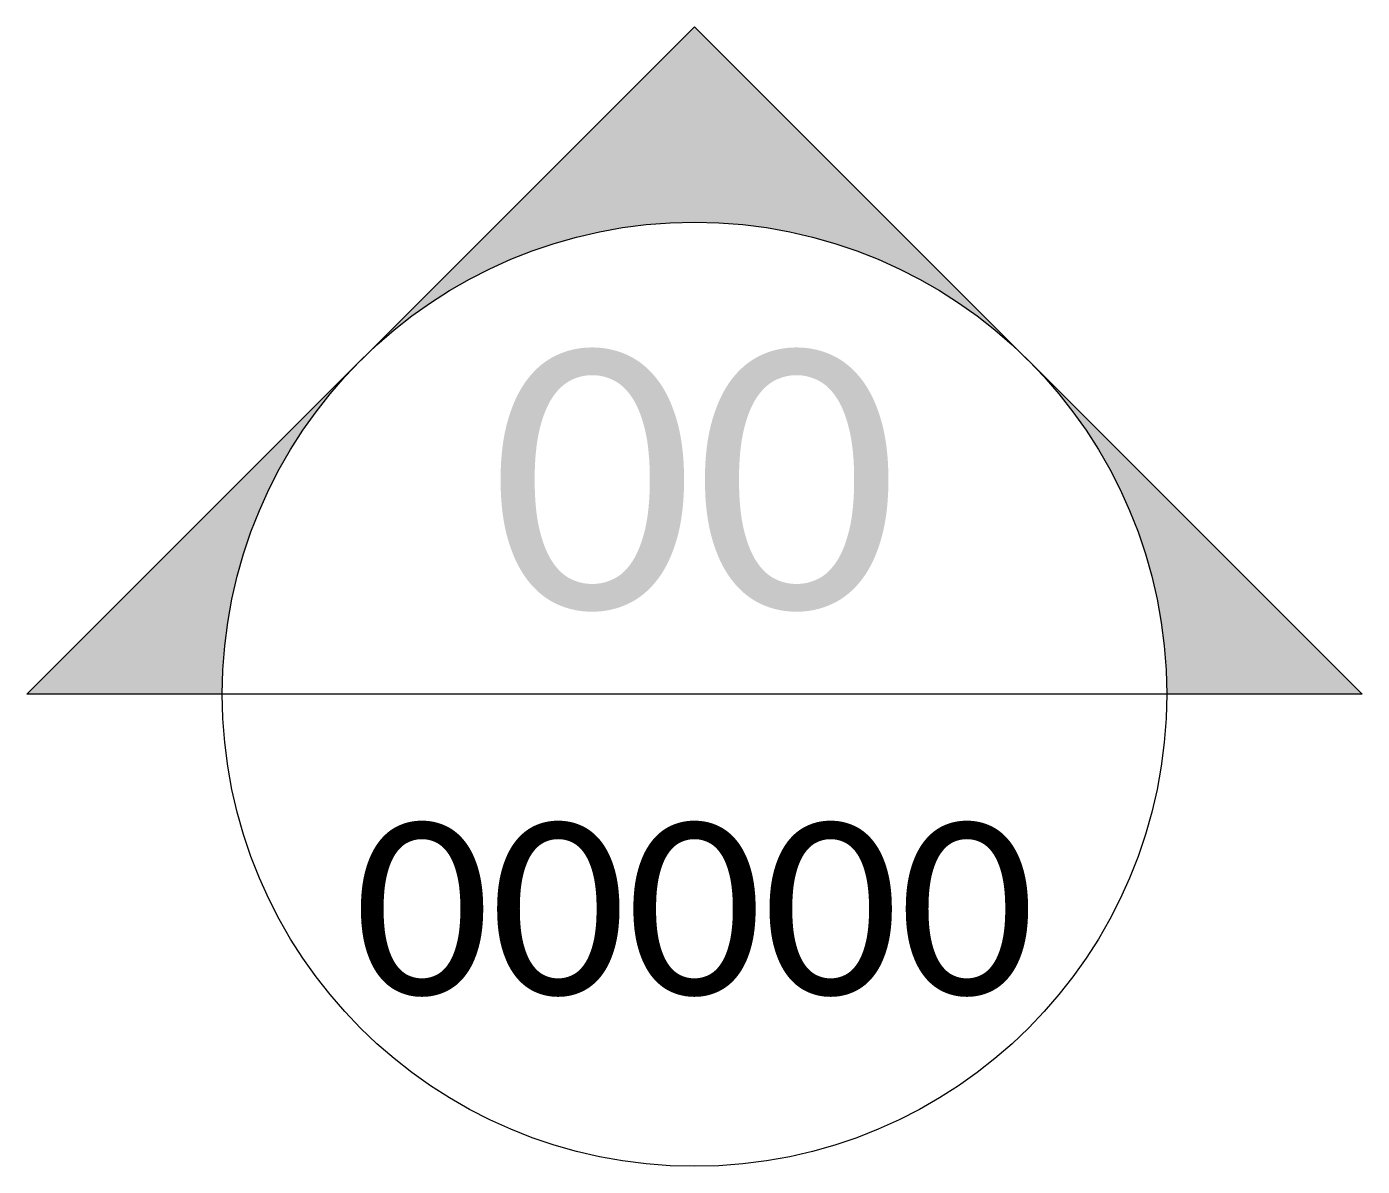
# Model space of a CAD drawing. Header units: millimetres. Extents: x -18512 to 101824, y -95768 to 52898.
# Drawn here: x -17567.1 to -17257.3, y -2124.2 to -1859.7 of the extents above; entities that cross this region are included whole.
import ezdxf
from ezdxf.enums import TextEntityAlignment as Align

# ---------------------------------------------------------------- set-up
doc = ezdxf.new("R2010")
doc.units = ezdxf.units.MM
doc.header["$LTSCALE"] = 25
doc.layers.get('0').update_dxf_attribs({"color": 254, "lineweight": 0})
doc.styles.add('FW_Calibri', font='calibri.ttf')
doc.styles.get("Standard").update_dxf_attribs({"font": 'arial.ttf'})

# ---------------------------------------------------------------- blocks, each defined once
blk = doc.blocks.new('arrow_01')
h = blk.add_hatch(color=256)
h.paths.add_polyline_path([(-3.873, 3.873), (-7.745, 0), (-5.477, 0, -0.198912)])
h.paths.add_polyline_path([(0, 7.745), (-3.873, 3.873, -0.414214), (3.873, 3.873)])
h.paths.add_polyline_path([(3.873, 3.873, -0.198912), (5.477, 0), (7.745, 0)])
blk.add_line((5.477, 0), (-5.477, 0))
blk.add_lwpolyline([(-5.477, 0), (-7.745, 0), (0, 7.745), (7.745, 0), (5.477, 0)])
blk.add_circle((0, 0), 5.477)
for tag, height, p in [('REF1', 3, (0, 2.489)), ('REF2', 2, (0, -2.489))]:
    blk.add_attdef(tag, text='', height=height).set_placement(p, align=Align.MIDDLE_CENTER)

msp = doc.modelspace()

# ---------------------------------------------------------------- block references
at = {"lineweight": 0}
ref = msp.add_blockref('arrow_01', (-17412.16, -2014.65), dxfattribs=dict(at, xscale=20, yscale=20, zscale=20))
ref.add_attrib('REF1', '00', dxfattribs={"height": 60, "style": 'FW_Calibri'}).set_placement((-17412.16, -1964.86), align=Align.MIDDLE_CENTER)
ref.add_attrib('REF2', '00000', dxfattribs={"height": 40, "style": 'FW_Calibri'}).set_placement((-17412.16, -2064.44), align=Align.MIDDLE_CENTER)
ref.add_attrib('REF1', '00', dxfattribs={"height": 60, "style": 'FW_Calibri'}).set_placement((-17412.16, -1964.86), align=Align.MIDDLE_CENTER)
ref.add_attrib('REF2', '00000', dxfattribs={"height": 40, "style": 'FW_Calibri'}).set_placement((-17412.16, -2064.44), align=Align.MIDDLE_CENTER)
ref.add_attrib('REF1', '00', dxfattribs={"height": 60, "style": 'FW_Calibri'}).set_placement((-17412.16, -1964.86), align=Align.MIDDLE_CENTER)
ref.add_attrib('REF2', '00000', dxfattribs={"height": 40, "style": 'FW_Calibri'}).set_placement((-17412.16, -2064.44), align=Align.MIDDLE_CENTER)
ref.add_attrib('REF1', '00', dxfattribs={"height": 60, "style": 'FW_Calibri'}).set_placement((-17412.16, -1964.86), align=Align.MIDDLE_CENTER)
ref.add_attrib('REF2', '00000', dxfattribs={"height": 40, "style": 'FW_Calibri'}).set_placement((-17412.16, -2064.44), align=Align.MIDDLE_CENTER)
ref.add_attrib('REF1', '00', dxfattribs={"height": 60, "style": 'FW_Calibri'}).set_placement((-17412.16, -1964.86), align=Align.MIDDLE_CENTER)
ref.add_attrib('REF2', '00000', dxfattribs={"height": 40, "style": 'FW_Calibri'}).set_placement((-17412.16, -2064.44), align=Align.MIDDLE_CENTER)
ref.add_attrib('REF1', '00', dxfattribs={"height": 60, "style": 'FW_Calibri'}).set_placement((-17412.16, -1964.86), align=Align.MIDDLE_CENTER)
ref.add_attrib('REF2', '00000', dxfattribs={"height": 40, "style": 'FW_Calibri'}).set_placement((-17412.16, -2064.44), align=Align.MIDDLE_CENTER)
ref.add_attrib('REF1', '00', dxfattribs={"height": 60, "style": 'FW_Calibri'}).set_placement((-17412.16, -1964.86), align=Align.MIDDLE_CENTER)
ref.add_attrib('REF2', '00000', dxfattribs={"height": 40, "style": 'FW_Calibri'}).set_placement((-17412.16, -2064.44), align=Align.MIDDLE_CENTER)
ref.add_attrib('REF1', '00', dxfattribs={"height": 60, "style": 'FW_Calibri'}).set_placement((-17412.16, -1964.86), align=Align.MIDDLE_CENTER)
ref.add_attrib('REF2', '00000', dxfattribs={"height": 40, "style": 'FW_Calibri'}).set_placement((-17412.16, -2064.44), align=Align.MIDDLE_CENTER)
ref.add_attrib('REF1', '00', dxfattribs={"height": 60, "style": 'FW_Calibri'}).set_placement((-17412.16, -1964.86), align=Align.MIDDLE_CENTER)
ref.add_attrib('REF2', '00000', dxfattribs={"height": 40, "style": 'FW_Calibri'}).set_placement((-17412.16, -2064.44), align=Align.MIDDLE_CENTER)
ref.add_attrib('REF1', '00', dxfattribs={"height": 60, "style": 'FW_Calibri'}).set_placement((-17412.16, -1964.86), align=Align.MIDDLE_CENTER)
ref.add_attrib('REF2', '00000', dxfattribs={"height": 40, "style": 'FW_Calibri'}).set_placement((-17412.16, -2064.44), align=Align.MIDDLE_CENTER)
ref.add_attrib('REF1', '00', dxfattribs={"height": 60, "style": 'FW_Calibri'}).set_placement((-17412.16, -1964.86), align=Align.MIDDLE_CENTER)
ref.add_attrib('REF2', '00000', dxfattribs={"height": 40, "style": 'FW_Calibri'}).set_placement((-17412.16, -2064.44), align=Align.MIDDLE_CENTER)
ref.add_attrib('REF1', '00', dxfattribs={"height": 60, "style": 'FW_Calibri'}).set_placement((-17412.16, -1964.86), align=Align.MIDDLE_CENTER)
ref.add_attrib('REF2', '00000', dxfattribs={"height": 40, "style": 'FW_Calibri'}).set_placement((-17412.16, -2064.44), align=Align.MIDDLE_CENTER)
ref.add_attrib('REF1', '00', dxfattribs={"height": 60, "style": 'FW_Calibri'}).set_placement((-17412.16, -1964.86), align=Align.MIDDLE_CENTER)
ref.add_attrib('REF2', '00000', dxfattribs={"height": 40, "style": 'FW_Calibri'}).set_placement((-17412.16, -2064.44), align=Align.MIDDLE_CENTER)
ref.add_attrib('REF1', '00', dxfattribs={"height": 60, "style": 'FW_Calibri'}).set_placement((-17412.16, -1964.86), align=Align.MIDDLE_CENTER)
ref.add_attrib('REF2', '00000', dxfattribs={"height": 40, "style": 'FW_Calibri'}).set_placement((-17412.16, -2064.44), align=Align.MIDDLE_CENTER)
ref.add_attrib('REF1', '00', dxfattribs={"height": 60, "style": 'FW_Calibri'}).set_placement((-17412.16, -1964.86), align=Align.MIDDLE_CENTER)
ref.add_attrib('REF2', '00000', dxfattribs={"height": 40, "style": 'FW_Calibri'}).set_placement((-17412.16, -2064.44), align=Align.MIDDLE_CENTER)
ref.add_attrib('REF1', '00', dxfattribs={"height": 60, "style": 'FW_Calibri'}).set_placement((-17412.16, -1964.86), align=Align.MIDDLE_CENTER)
ref.add_attrib('REF2', '00000', dxfattribs={"height": 40, "style": 'FW_Calibri'}).set_placement((-17412.16, -2064.44), align=Align.MIDDLE_CENTER)
ref.add_attrib('REF1', '00', dxfattribs={"height": 60, "style": 'FW_Calibri'}).set_placement((-17412.16, -1964.86), align=Align.MIDDLE_CENTER)
ref.add_attrib('REF2', '00000', dxfattribs={"height": 40, "style": 'FW_Calibri'}).set_placement((-17412.16, -2064.44), align=Align.MIDDLE_CENTER)
ref.add_attrib('REF1', '00', dxfattribs={"height": 60, "style": 'FW_Calibri'}).set_placement((-17412.16, -1964.86), align=Align.MIDDLE_CENTER)
ref.add_attrib('REF2', '00000', dxfattribs={"height": 40, "style": 'FW_Calibri'}).set_placement((-17412.16, -2064.44), align=Align.MIDDLE_CENTER)
ref.add_attrib('REF1', '00', dxfattribs={"height": 60, "style": 'FW_Calibri'}).set_placement((-17412.16, -1964.86), align=Align.MIDDLE_CENTER)
ref.add_attrib('REF2', '00000', dxfattribs={"height": 40, "style": 'FW_Calibri'}).set_placement((-17412.16, -2064.44), align=Align.MIDDLE_CENTER)
ref.add_attrib('REF1', '00', dxfattribs={"height": 60, "style": 'FW_Calibri'}).set_placement((-17412.16, -1964.86), align=Align.MIDDLE_CENTER)
ref.add_attrib('REF2', '00000', dxfattribs={"height": 40, "style": 'FW_Calibri'}).set_placement((-17412.16, -2064.44), align=Align.MIDDLE_CENTER)
ref.add_attrib('REF1', '00', dxfattribs={"height": 60, "style": 'FW_Calibri'}).set_placement((-17412.16, -1964.86), align=Align.MIDDLE_CENTER)
ref.add_attrib('REF2', '00000', dxfattribs={"height": 40, "style": 'FW_Calibri'}).set_placement((-17412.16, -2064.44), align=Align.MIDDLE_CENTER)
ref.add_attrib('REF1', '00', dxfattribs={"height": 60, "style": 'FW_Calibri'}).set_placement((-17412.16, -1964.86), align=Align.MIDDLE_CENTER)
ref.add_attrib('REF2', '00000', dxfattribs={"height": 40, "style": 'FW_Calibri'}).set_placement((-17412.16, -2064.44), align=Align.MIDDLE_CENTER)
ref.add_attrib('REF1', '00', dxfattribs={"height": 60, "style": 'FW_Calibri'}).set_placement((-17412.16, -1964.86), align=Align.MIDDLE_CENTER)
ref.add_attrib('REF2', '00000', dxfattribs={"height": 40, "style": 'FW_Calibri'}).set_placement((-17412.16, -2064.44), align=Align.MIDDLE_CENTER)
ref.add_attrib('REF1', '00', dxfattribs={"height": 60, "style": 'FW_Calibri'}).set_placement((-17412.16, -1964.86), align=Align.MIDDLE_CENTER)
ref.add_attrib('REF2', '00000', dxfattribs={"height": 40, "style": 'FW_Calibri'}).set_placement((-17412.16, -2064.44), align=Align.MIDDLE_CENTER)
ref.add_attrib('REF1', '00', dxfattribs={"height": 60, "style": 'FW_Calibri'}).set_placement((-17412.16, -1964.86), align=Align.MIDDLE_CENTER)
ref.add_attrib('REF2', '00000', dxfattribs={"height": 40, "style": 'FW_Calibri'}).set_placement((-17412.16, -2064.44), align=Align.MIDDLE_CENTER)
ref.add_attrib('REF1', '00', dxfattribs={"height": 60, "style": 'FW_Calibri'}).set_placement((-17412.16, -1964.86), align=Align.MIDDLE_CENTER)
ref.add_attrib('REF2', '00000', dxfattribs={"height": 40, "style": 'FW_Calibri'}).set_placement((-17412.16, -2064.44), align=Align.MIDDLE_CENTER)
ref.add_attrib('REF1', '00', dxfattribs={"height": 60, "style": 'FW_Calibri'}).set_placement((-17412.16, -1964.86), align=Align.MIDDLE_CENTER)
ref.add_attrib('REF2', '00000', dxfattribs={"height": 40, "style": 'FW_Calibri'}).set_placement((-17412.16, -2064.44), align=Align.MIDDLE_CENTER)
ref.add_attrib('REF1', '00', dxfattribs={"height": 60, "style": 'FW_Calibri'}).set_placement((-17412.16, -1964.86), align=Align.MIDDLE_CENTER)
ref.add_attrib('REF2', '00000', dxfattribs={"height": 40, "style": 'FW_Calibri'}).set_placement((-17412.16, -2064.44), align=Align.MIDDLE_CENTER)
ref.add_attrib('REF1', '00', dxfattribs={"height": 60, "style": 'FW_Calibri'}).set_placement((-17412.16, -1964.86), align=Align.MIDDLE_CENTER)
ref.add_attrib('REF2', '00000', dxfattribs={"height": 40, "style": 'FW_Calibri'}).set_placement((-17412.16, -2064.44), align=Align.MIDDLE_CENTER)
ref.add_attrib('REF1', '00', dxfattribs={"height": 60, "style": 'FW_Calibri'}).set_placement((-17412.16, -1964.86), align=Align.MIDDLE_CENTER)
ref.add_attrib('REF2', '00000', dxfattribs={"height": 40, "style": 'FW_Calibri'}).set_placement((-17412.16, -2064.44), align=Align.MIDDLE_CENTER)
ref.add_attrib('REF1', '00', dxfattribs={"height": 60, "style": 'FW_Calibri'}).set_placement((-17412.16, -1964.86), align=Align.MIDDLE_CENTER)
ref.add_attrib('REF2', '00000', dxfattribs={"height": 40, "style": 'FW_Calibri'}).set_placement((-17412.16, -2064.44), align=Align.MIDDLE_CENTER)
ref.add_attrib('REF1', '00', dxfattribs={"height": 60, "style": 'FW_Calibri'}).set_placement((-17412.16, -1964.86), align=Align.MIDDLE_CENTER)
ref.add_attrib('REF2', '00000', dxfattribs={"height": 40, "style": 'FW_Calibri'}).set_placement((-17412.16, -2064.44), align=Align.MIDDLE_CENTER)
ref.add_attrib('REF1', '00', dxfattribs={"height": 60, "style": 'FW_Calibri'}).set_placement((-17412.16, -1964.86), align=Align.MIDDLE_CENTER)
ref.add_attrib('REF2', '00000', dxfattribs={"height": 40, "style": 'FW_Calibri'}).set_placement((-17412.16, -2064.44), align=Align.MIDDLE_CENTER)
ref.add_attrib('REF1', '00', dxfattribs={"height": 60, "style": 'FW_Calibri'}).set_placement((-17412.16, -1964.86), align=Align.MIDDLE_CENTER)
ref.add_attrib('REF2', '00000', dxfattribs={"height": 40, "style": 'FW_Calibri'}).set_placement((-17412.16, -2064.44), align=Align.MIDDLE_CENTER)
ref.add_attrib('REF1', '00', dxfattribs={"height": 60, "style": 'FW_Calibri'}).set_placement((-17412.16, -1964.86), align=Align.MIDDLE_CENTER)
ref.add_attrib('REF2', '00000', dxfattribs={"height": 40, "style": 'FW_Calibri'}).set_placement((-17412.16, -2064.44), align=Align.MIDDLE_CENTER)
ref.add_attrib('REF1', '00', dxfattribs={"height": 60, "style": 'FW_Calibri'}).set_placement((-17412.16, -1964.86), align=Align.MIDDLE_CENTER)
ref.add_attrib('REF2', '00000', dxfattribs={"height": 40, "style": 'FW_Calibri'}).set_placement((-17412.16, -2064.44), align=Align.MIDDLE_CENTER)
ref.add_attrib('REF1', '00', dxfattribs={"height": 60, "style": 'FW_Calibri'}).set_placement((-17412.16, -1964.86), align=Align.MIDDLE_CENTER)
ref.add_attrib('REF2', '00000', dxfattribs={"height": 40, "style": 'FW_Calibri'}).set_placement((-17412.16, -2064.44), align=Align.MIDDLE_CENTER)
ref.add_attrib('REF1', '00', dxfattribs={"height": 60, "style": 'FW_Calibri'}).set_placement((-17412.16, -1964.86), align=Align.MIDDLE_CENTER)
ref.add_attrib('REF2', '00000', dxfattribs={"height": 40, "style": 'FW_Calibri'}).set_placement((-17412.16, -2064.44), align=Align.MIDDLE_CENTER)
ref.add_attrib('REF1', '00', dxfattribs={"height": 60, "style": 'FW_Calibri'}).set_placement((-17412.16, -1964.86), align=Align.MIDDLE_CENTER)
ref.add_attrib('REF2', '00000', dxfattribs={"height": 40, "style": 'FW_Calibri'}).set_placement((-17412.16, -2064.44), align=Align.MIDDLE_CENTER)
ref.add_attrib('REF1', '00', dxfattribs={"height": 60, "style": 'FW_Calibri'}).set_placement((-17412.16, -1964.86), align=Align.MIDDLE_CENTER)
ref.add_attrib('REF2', '00000', dxfattribs={"height": 40, "style": 'FW_Calibri'}).set_placement((-17412.16, -2064.44), align=Align.MIDDLE_CENTER)
ref.add_attrib('REF1', '00', dxfattribs={"height": 60, "style": 'FW_Calibri'}).set_placement((-17412.16, -1964.86), align=Align.MIDDLE_CENTER)
ref.add_attrib('REF2', '00000', dxfattribs={"height": 40, "style": 'FW_Calibri'}).set_placement((-17412.16, -2064.44), align=Align.MIDDLE_CENTER)
ref.add_attrib('REF1', '00', dxfattribs={"height": 60, "style": 'FW_Calibri'}).set_placement((-17412.16, -1964.86), align=Align.MIDDLE_CENTER)
ref.add_attrib('REF2', '00000', dxfattribs={"height": 40, "style": 'FW_Calibri'}).set_placement((-17412.16, -2064.44), align=Align.MIDDLE_CENTER)
ref.add_attrib('REF1', '00', dxfattribs={"height": 60, "style": 'FW_Calibri'}).set_placement((-17412.16, -1964.86), align=Align.MIDDLE_CENTER)
ref.add_attrib('REF2', '00000', dxfattribs={"height": 40, "style": 'FW_Calibri'}).set_placement((-17412.16, -2064.44), align=Align.MIDDLE_CENTER)
ref.add_attrib('REF1', '00', dxfattribs={"height": 60, "style": 'FW_Calibri'}).set_placement((-17412.16, -1964.86), align=Align.MIDDLE_CENTER)
ref.add_attrib('REF2', '00000', dxfattribs={"height": 40, "style": 'FW_Calibri'}).set_placement((-17412.16, -2064.44), align=Align.MIDDLE_CENTER)
ref.add_attrib('REF1', '00', dxfattribs={"height": 60, "style": 'FW_Calibri'}).set_placement((-17412.16, -1964.86), align=Align.MIDDLE_CENTER)
ref.add_attrib('REF2', '00000', dxfattribs={"height": 40, "style": 'FW_Calibri'}).set_placement((-17412.16, -2064.44), align=Align.MIDDLE_CENTER)
ref.add_attrib('REF1', '00', dxfattribs={"height": 60, "style": 'FW_Calibri'}).set_placement((-17412.16, -1964.86), align=Align.MIDDLE_CENTER)
ref.add_attrib('REF2', '00000', dxfattribs={"height": 40, "style": 'FW_Calibri'}).set_placement((-17412.16, -2064.44), align=Align.MIDDLE_CENTER)
ref.add_attrib('REF1', '00', dxfattribs={"height": 60, "style": 'FW_Calibri'}).set_placement((-17412.16, -1964.86), align=Align.MIDDLE_CENTER)
ref.add_attrib('REF2', '00000', dxfattribs={"height": 40, "style": 'FW_Calibri'}).set_placement((-17412.16, -2064.44), align=Align.MIDDLE_CENTER)
ref.add_attrib('REF1', '00', dxfattribs={"height": 60, "style": 'FW_Calibri'}).set_placement((-17412.16, -1964.86), align=Align.MIDDLE_CENTER)
ref.add_attrib('REF2', '00000', dxfattribs={"height": 40, "style": 'FW_Calibri'}).set_placement((-17412.16, -2064.44), align=Align.MIDDLE_CENTER)
ref.add_attrib('REF1', '00', dxfattribs={"height": 60, "style": 'FW_Calibri'}).set_placement((-17412.16, -1964.86), align=Align.MIDDLE_CENTER)
ref.add_attrib('REF2', '00000', dxfattribs={"height": 40, "style": 'FW_Calibri'}).set_placement((-17412.16, -2064.44), align=Align.MIDDLE_CENTER)
ref.add_attrib('REF1', '00', dxfattribs={"height": 60, "style": 'FW_Calibri'}).set_placement((-17412.16, -1964.86), align=Align.MIDDLE_CENTER)
ref.add_attrib('REF2', '00000', dxfattribs={"height": 40, "style": 'FW_Calibri'}).set_placement((-17412.16, -2064.44), align=Align.MIDDLE_CENTER)
ref.add_attrib('REF1', '00', dxfattribs={"height": 60, "style": 'FW_Calibri'}).set_placement((-17412.16, -1964.86), align=Align.MIDDLE_CENTER)
ref.add_attrib('REF2', '00000', dxfattribs={"height": 40, "style": 'FW_Calibri'}).set_placement((-17412.16, -2064.44), align=Align.MIDDLE_CENTER)
ref.add_attrib('REF1', '00', dxfattribs={"height": 60, "style": 'FW_Calibri'}).set_placement((-17412.16, -1964.86), align=Align.MIDDLE_CENTER)
ref.add_attrib('REF2', '00000', dxfattribs={"height": 40, "style": 'FW_Calibri'}).set_placement((-17412.16, -2064.44), align=Align.MIDDLE_CENTER)
ref.add_attrib('REF1', '00', dxfattribs={"height": 60, "style": 'FW_Calibri'}).set_placement((-17412.16, -1964.86), align=Align.MIDDLE_CENTER)
ref.add_attrib('REF2', '00000', dxfattribs={"height": 40, "style": 'FW_Calibri'}).set_placement((-17412.16, -2064.44), align=Align.MIDDLE_CENTER)
ref.add_attrib('REF1', '00', dxfattribs={"height": 60, "style": 'FW_Calibri'}).set_placement((-17412.16, -1964.86), align=Align.MIDDLE_CENTER)
ref.add_attrib('REF2', '00000', dxfattribs={"height": 40, "style": 'FW_Calibri'}).set_placement((-17412.16, -2064.44), align=Align.MIDDLE_CENTER)
ref.add_attrib('REF1', '00', dxfattribs={"height": 60, "style": 'FW_Calibri'}).set_placement((-17412.16, -1964.86), align=Align.MIDDLE_CENTER)
ref.add_attrib('REF2', '00000', dxfattribs={"height": 40, "style": 'FW_Calibri'}).set_placement((-17412.16, -2064.44), align=Align.MIDDLE_CENTER)
ref.add_attrib('REF1', '00', dxfattribs={"height": 60, "style": 'FW_Calibri'}).set_placement((-17412.16, -1964.86), align=Align.MIDDLE_CENTER)
ref.add_attrib('REF2', '00000', dxfattribs={"height": 40, "style": 'FW_Calibri'}).set_placement((-17412.16, -2064.44), align=Align.MIDDLE_CENTER)
ref.add_attrib('REF1', '00', dxfattribs={"height": 60, "style": 'FW_Calibri'}).set_placement((-17412.16, -1964.86), align=Align.MIDDLE_CENTER)
ref.add_attrib('REF2', '00000', dxfattribs={"height": 40, "style": 'FW_Calibri'}).set_placement((-17412.16, -2064.44), align=Align.MIDDLE_CENTER)
ref.add_attrib('REF1', '00', dxfattribs={"height": 60, "style": 'FW_Calibri'}).set_placement((-17412.16, -1964.86), align=Align.MIDDLE_CENTER)
ref.add_attrib('REF2', '00000', dxfattribs={"height": 40, "style": 'FW_Calibri'}).set_placement((-17412.16, -2064.44), align=Align.MIDDLE_CENTER)
ref.add_attrib('REF1', '00', dxfattribs={"height": 60, "style": 'FW_Calibri'}).set_placement((-17412.16, -1964.86), align=Align.MIDDLE_CENTER)
ref.add_attrib('REF2', '00000', dxfattribs={"height": 40, "style": 'FW_Calibri'}).set_placement((-17412.16, -2064.44), align=Align.MIDDLE_CENTER)
ref.add_attrib('REF1', '00', dxfattribs={"height": 60, "style": 'FW_Calibri'}).set_placement((-17412.16, -1964.86), align=Align.MIDDLE_CENTER)
ref.add_attrib('REF2', '00000', dxfattribs={"height": 40, "style": 'FW_Calibri'}).set_placement((-17412.16, -2064.44), align=Align.MIDDLE_CENTER)
ref.add_attrib('REF1', '00', dxfattribs={"height": 60, "style": 'FW_Calibri'}).set_placement((-17412.16, -1964.86), align=Align.MIDDLE_CENTER)
ref.add_attrib('REF2', '00000', dxfattribs={"height": 40, "style": 'FW_Calibri'}).set_placement((-17412.16, -2064.44), align=Align.MIDDLE_CENTER)
ref.add_attrib('REF1', '00', dxfattribs={"height": 60, "style": 'FW_Calibri'}).set_placement((-17412.16, -1964.86), align=Align.MIDDLE_CENTER)
ref.add_attrib('REF2', '00000', dxfattribs={"height": 40, "style": 'FW_Calibri'}).set_placement((-17412.16, -2064.44), align=Align.MIDDLE_CENTER)
ref.add_attrib('REF1', '00', dxfattribs={"height": 60, "style": 'FW_Calibri'}).set_placement((-17412.16, -1964.86), align=Align.MIDDLE_CENTER)
ref.add_attrib('REF2', '00000', dxfattribs={"height": 40, "style": 'FW_Calibri'}).set_placement((-17412.16, -2064.44), align=Align.MIDDLE_CENTER)
ref.add_attrib('REF1', '00', dxfattribs={"height": 60, "style": 'FW_Calibri'}).set_placement((-17412.16, -1964.86), align=Align.MIDDLE_CENTER)
ref.add_attrib('REF2', '00000', dxfattribs={"height": 40, "style": 'FW_Calibri'}).set_placement((-17412.16, -2064.44), align=Align.MIDDLE_CENTER)
ref.add_attrib('REF1', '00', dxfattribs={"height": 60, "style": 'FW_Calibri'}).set_placement((-17412.16, -1964.86), align=Align.MIDDLE_CENTER)
ref.add_attrib('REF2', '00000', dxfattribs={"height": 40, "style": 'FW_Calibri'}).set_placement((-17412.16, -2064.44), align=Align.MIDDLE_CENTER)
ref.add_attrib('REF1', '00', dxfattribs={"height": 60, "style": 'FW_Calibri'}).set_placement((-17412.16, -1964.86), align=Align.MIDDLE_CENTER)
ref.add_attrib('REF2', '00000', dxfattribs={"height": 40, "style": 'FW_Calibri'}).set_placement((-17412.16, -2064.44), align=Align.MIDDLE_CENTER)
ref.add_attrib('REF1', '00', dxfattribs={"height": 60, "style": 'FW_Calibri'}).set_placement((-17412.16, -1964.86), align=Align.MIDDLE_CENTER)
ref.add_attrib('REF2', '00000', dxfattribs={"height": 40, "style": 'FW_Calibri'}).set_placement((-17412.16, -2064.44), align=Align.MIDDLE_CENTER)
ref.add_attrib('REF1', '00', dxfattribs={"height": 60, "style": 'FW_Calibri'}).set_placement((-17412.16, -1964.86), align=Align.MIDDLE_CENTER)
ref.add_attrib('REF2', '00000', dxfattribs={"height": 40, "style": 'FW_Calibri'}).set_placement((-17412.16, -2064.44), align=Align.MIDDLE_CENTER)
ref.add_attrib('REF1', '00', dxfattribs={"height": 60, "style": 'FW_Calibri'}).set_placement((-17412.16, -1964.86), align=Align.MIDDLE_CENTER)
ref.add_attrib('REF2', '00000', dxfattribs={"height": 40, "style": 'FW_Calibri'}).set_placement((-17412.16, -2064.44), align=Align.MIDDLE_CENTER)
ref.add_attrib('REF1', '00', dxfattribs={"height": 60, "style": 'FW_Calibri'}).set_placement((-17412.16, -1964.86), align=Align.MIDDLE_CENTER)
ref.add_attrib('REF2', '00000', dxfattribs={"height": 40, "style": 'FW_Calibri'}).set_placement((-17412.16, -2064.44), align=Align.MIDDLE_CENTER)
ref.add_attrib('REF1', '00', dxfattribs={"height": 60, "style": 'FW_Calibri'}).set_placement((-17412.16, -1964.86), align=Align.MIDDLE_CENTER)
ref.add_attrib('REF2', '00000', dxfattribs={"height": 40, "style": 'FW_Calibri'}).set_placement((-17412.16, -2064.44), align=Align.MIDDLE_CENTER)
ref.add_attrib('REF1', '00', dxfattribs={"height": 60, "style": 'FW_Calibri'}).set_placement((-17412.16, -1964.86), align=Align.MIDDLE_CENTER)
ref.add_attrib('REF2', '00000', dxfattribs={"height": 40, "style": 'FW_Calibri'}).set_placement((-17412.16, -2064.44), align=Align.MIDDLE_CENTER)
ref.add_attrib('REF1', '00', dxfattribs={"height": 60, "style": 'FW_Calibri'}).set_placement((-17412.16, -1964.86), align=Align.MIDDLE_CENTER)
ref.add_attrib('REF2', '00000', dxfattribs={"height": 40, "style": 'FW_Calibri'}).set_placement((-17412.16, -2064.44), align=Align.MIDDLE_CENTER)
ref.add_attrib('REF1', '00', dxfattribs={"height": 60, "style": 'FW_Calibri'}).set_placement((-17412.16, -1964.86), align=Align.MIDDLE_CENTER)
ref.add_attrib('REF2', '00000', dxfattribs={"height": 40, "style": 'FW_Calibri'}).set_placement((-17412.16, -2064.44), align=Align.MIDDLE_CENTER)
ref.add_attrib('REF1', '00', dxfattribs={"height": 60, "style": 'FW_Calibri'}).set_placement((-17412.16, -1964.86), align=Align.MIDDLE_CENTER)
ref.add_attrib('REF2', '00000', dxfattribs={"height": 40, "style": 'FW_Calibri'}).set_placement((-17412.16, -2064.44), align=Align.MIDDLE_CENTER)
ref.add_attrib('REF1', '00', dxfattribs={"height": 60, "style": 'FW_Calibri'}).set_placement((-17412.16, -1964.86), align=Align.MIDDLE_CENTER)
ref.add_attrib('REF2', '00000', dxfattribs={"height": 40, "style": 'FW_Calibri'}).set_placement((-17412.16, -2064.44), align=Align.MIDDLE_CENTER)
ref.add_attrib('REF1', '00', dxfattribs={"height": 60, "style": 'FW_Calibri'}).set_placement((-17412.16, -1964.86), align=Align.MIDDLE_CENTER)
ref.add_attrib('REF2', '00000', dxfattribs={"height": 40, "style": 'FW_Calibri'}).set_placement((-17412.16, -2064.44), align=Align.MIDDLE_CENTER)
ref.add_attrib('REF1', '00', dxfattribs={"height": 60, "style": 'FW_Calibri'}).set_placement((-17412.16, -1964.86), align=Align.MIDDLE_CENTER)
ref.add_attrib('REF2', '00000', dxfattribs={"height": 40, "style": 'FW_Calibri'}).set_placement((-17412.16, -2064.44), align=Align.MIDDLE_CENTER)
ref.add_attrib('REF1', '00', dxfattribs={"height": 60, "style": 'FW_Calibri'}).set_placement((-17412.16, -1964.86), align=Align.MIDDLE_CENTER)
ref.add_attrib('REF2', '00000', dxfattribs={"height": 40, "style": 'FW_Calibri'}).set_placement((-17412.16, -2064.44), align=Align.MIDDLE_CENTER)
ref.add_attrib('REF1', '00', dxfattribs={"height": 60, "style": 'FW_Calibri'}).set_placement((-17412.16, -1964.86), align=Align.MIDDLE_CENTER)
ref.add_attrib('REF2', '00000', dxfattribs={"height": 40, "style": 'FW_Calibri'}).set_placement((-17412.16, -2064.44), align=Align.MIDDLE_CENTER)
ref.add_attrib('REF1', '00', dxfattribs={"height": 60, "style": 'FW_Calibri'}).set_placement((-17412.16, -1964.86), align=Align.MIDDLE_CENTER)
ref.add_attrib('REF2', '00000', dxfattribs={"height": 40, "style": 'FW_Calibri'}).set_placement((-17412.16, -2064.44), align=Align.MIDDLE_CENTER)
ref.add_attrib('REF1', '00', dxfattribs={"height": 60, "style": 'FW_Calibri'}).set_placement((-17412.16, -1964.86), align=Align.MIDDLE_CENTER)
ref.add_attrib('REF2', '00000', dxfattribs={"height": 40, "style": 'FW_Calibri'}).set_placement((-17412.16, -2064.44), align=Align.MIDDLE_CENTER)
ref.add_attrib('REF1', '00', dxfattribs={"height": 60, "style": 'FW_Calibri'}).set_placement((-17412.16, -1964.86), align=Align.MIDDLE_CENTER)
ref.add_attrib('REF2', '00000', dxfattribs={"height": 40, "style": 'FW_Calibri'}).set_placement((-17412.16, -2064.44), align=Align.MIDDLE_CENTER)
ref.add_attrib('REF1', '00', dxfattribs={"height": 60, "style": 'FW_Calibri'}).set_placement((-17412.16, -1964.86), align=Align.MIDDLE_CENTER)
ref.add_attrib('REF2', '00000', dxfattribs={"height": 40, "style": 'FW_Calibri'}).set_placement((-17412.16, -2064.44), align=Align.MIDDLE_CENTER)
ref.add_attrib('REF1', '00', dxfattribs={"height": 60, "style": 'FW_Calibri'}).set_placement((-17412.16, -1964.86), align=Align.MIDDLE_CENTER)
ref.add_attrib('REF2', '00000', dxfattribs={"height": 40, "style": 'FW_Calibri'}).set_placement((-17412.16, -2064.44), align=Align.MIDDLE_CENTER)
ref.add_attrib('REF1', '00', dxfattribs={"height": 60, "style": 'FW_Calibri'}).set_placement((-17412.16, -1964.86), align=Align.MIDDLE_CENTER)
ref.add_attrib('REF2', '00000', dxfattribs={"height": 40, "style": 'FW_Calibri'}).set_placement((-17412.16, -2064.44), align=Align.MIDDLE_CENTER)
ref.add_attrib('REF1', '00', dxfattribs={"height": 60, "style": 'FW_Calibri'}).set_placement((-17412.16, -1964.86), align=Align.MIDDLE_CENTER)
ref.add_attrib('REF2', '00000', dxfattribs={"height": 40, "style": 'FW_Calibri'}).set_placement((-17412.16, -2064.44), align=Align.MIDDLE_CENTER)
ref.add_attrib('REF1', '00', dxfattribs={"height": 60, "style": 'FW_Calibri'}).set_placement((-17412.16, -1964.86), align=Align.MIDDLE_CENTER)
ref.add_attrib('REF2', '00000', dxfattribs={"height": 40, "style": 'FW_Calibri'}).set_placement((-17412.16, -2064.44), align=Align.MIDDLE_CENTER)
ref.add_attrib('REF1', '00', dxfattribs={"height": 60, "style": 'FW_Calibri'}).set_placement((-17412.16, -1964.86), align=Align.MIDDLE_CENTER)
ref.add_attrib('REF2', '00000', dxfattribs={"height": 40, "style": 'FW_Calibri'}).set_placement((-17412.16, -2064.44), align=Align.MIDDLE_CENTER)
ref.add_attrib('REF1', '00', dxfattribs={"height": 60, "style": 'FW_Calibri'}).set_placement((-17412.16, -1964.86), align=Align.MIDDLE_CENTER)
ref.add_attrib('REF2', '00000', dxfattribs={"height": 40, "style": 'FW_Calibri'}).set_placement((-17412.16, -2064.44), align=Align.MIDDLE_CENTER)
ref.add_attrib('REF1', '00', dxfattribs={"height": 60, "style": 'FW_Calibri'}).set_placement((-17412.16, -1964.86), align=Align.MIDDLE_CENTER)
ref.add_attrib('REF2', '00000', dxfattribs={"height": 40, "style": 'FW_Calibri'}).set_placement((-17412.16, -2064.44), align=Align.MIDDLE_CENTER)
ref.add_attrib('REF1', '00', dxfattribs={"height": 60, "style": 'FW_Calibri'}).set_placement((-17412.16, -1964.86), align=Align.MIDDLE_CENTER)
ref.add_attrib('REF2', '00000', dxfattribs={"height": 40, "style": 'FW_Calibri'}).set_placement((-17412.16, -2064.44), align=Align.MIDDLE_CENTER)
ref.add_attrib('REF1', '00', dxfattribs={"height": 60, "style": 'FW_Calibri'}).set_placement((-17412.16, -1964.86), align=Align.MIDDLE_CENTER)
ref.add_attrib('REF2', '00000', dxfattribs={"height": 40, "style": 'FW_Calibri'}).set_placement((-17412.16, -2064.44), align=Align.MIDDLE_CENTER)
ref.add_attrib('REF1', '00', dxfattribs={"height": 60, "style": 'FW_Calibri'}).set_placement((-17412.16, -1964.86), align=Align.MIDDLE_CENTER)
ref.add_attrib('REF2', '00000', dxfattribs={"height": 40, "style": 'FW_Calibri'}).set_placement((-17412.16, -2064.44), align=Align.MIDDLE_CENTER)
ref.add_attrib('REF1', '00', dxfattribs={"height": 60, "style": 'FW_Calibri'}).set_placement((-17412.16, -1964.86), align=Align.MIDDLE_CENTER)
ref.add_attrib('REF2', '00000', dxfattribs={"height": 40, "style": 'FW_Calibri'}).set_placement((-17412.16, -2064.44), align=Align.MIDDLE_CENTER)
ref.add_attrib('REF1', '00', dxfattribs={"height": 60, "style": 'FW_Calibri'}).set_placement((-17412.16, -1964.86), align=Align.MIDDLE_CENTER)
ref.add_attrib('REF2', '00000', dxfattribs={"height": 40, "style": 'FW_Calibri'}).set_placement((-17412.16, -2064.44), align=Align.MIDDLE_CENTER)
ref.add_attrib('REF1', '00', dxfattribs={"height": 60, "style": 'FW_Calibri'}).set_placement((-17412.16, -1964.86), align=Align.MIDDLE_CENTER)
ref.add_attrib('REF2', '00000', dxfattribs={"height": 40, "style": 'FW_Calibri'}).set_placement((-17412.16, -2064.44), align=Align.MIDDLE_CENTER)
ref.add_attrib('REF1', '00', dxfattribs={"height": 60, "style": 'FW_Calibri'}).set_placement((-17412.16, -1964.86), align=Align.MIDDLE_CENTER)
ref.add_attrib('REF2', '00000', dxfattribs={"height": 40, "style": 'FW_Calibri'}).set_placement((-17412.16, -2064.44), align=Align.MIDDLE_CENTER)
ref.add_attrib('REF1', '00', dxfattribs={"height": 60, "style": 'FW_Calibri'}).set_placement((-17412.16, -1964.86), align=Align.MIDDLE_CENTER)
ref.add_attrib('REF2', '00000', dxfattribs={"height": 40, "style": 'FW_Calibri'}).set_placement((-17412.16, -2064.44), align=Align.MIDDLE_CENTER)
ref.add_attrib('REF1', '00', dxfattribs={"height": 60, "style": 'FW_Calibri'}).set_placement((-17412.16, -1964.86), align=Align.MIDDLE_CENTER)
ref.add_attrib('REF2', '00000', dxfattribs={"height": 40, "style": 'FW_Calibri'}).set_placement((-17412.16, -2064.44), align=Align.MIDDLE_CENTER)
ref.add_attrib('REF1', '00', dxfattribs={"height": 60, "style": 'FW_Calibri'}).set_placement((-17412.16, -1964.86), align=Align.MIDDLE_CENTER)
ref.add_attrib('REF2', '00000', dxfattribs={"height": 40, "style": 'FW_Calibri'}).set_placement((-17412.16, -2064.44), align=Align.MIDDLE_CENTER)
ref.add_attrib('REF1', '00', dxfattribs={"height": 60, "style": 'FW_Calibri'}).set_placement((-17412.16, -1964.86), align=Align.MIDDLE_CENTER)
ref.add_attrib('REF2', '00000', dxfattribs={"height": 40, "style": 'FW_Calibri'}).set_placement((-17412.16, -2064.44), align=Align.MIDDLE_CENTER)
ref.add_attrib('REF1', '00', dxfattribs={"height": 60, "style": 'FW_Calibri'}).set_placement((-17412.16, -1964.86), align=Align.MIDDLE_CENTER)
ref.add_attrib('REF2', '00000', dxfattribs={"height": 40, "style": 'FW_Calibri'}).set_placement((-17412.16, -2064.44), align=Align.MIDDLE_CENTER)
ref.add_attrib('REF1', '00', dxfattribs={"height": 60, "style": 'FW_Calibri'}).set_placement((-17412.16, -1964.86), align=Align.MIDDLE_CENTER)
ref.add_attrib('REF2', '00000', dxfattribs={"height": 40, "style": 'FW_Calibri'}).set_placement((-17412.16, -2064.44), align=Align.MIDDLE_CENTER)
ref.add_attrib('REF1', '00', dxfattribs={"height": 60, "style": 'FW_Calibri'}).set_placement((-17412.16, -1964.86), align=Align.MIDDLE_CENTER)
ref.add_attrib('REF2', '00000', dxfattribs={"height": 40, "style": 'FW_Calibri'}).set_placement((-17412.16, -2064.44), align=Align.MIDDLE_CENTER)
ref.add_attrib('REF1', '00', dxfattribs={"height": 60, "style": 'FW_Calibri'}).set_placement((-17412.16, -1964.86), align=Align.MIDDLE_CENTER)
ref.add_attrib('REF2', '00000', dxfattribs={"height": 40, "style": 'FW_Calibri'}).set_placement((-17412.16, -2064.44), align=Align.MIDDLE_CENTER)
ref.add_attrib('REF1', '00', dxfattribs={"height": 60, "style": 'FW_Calibri'}).set_placement((-17412.16, -1964.86), align=Align.MIDDLE_CENTER)
ref.add_attrib('REF2', '00000', dxfattribs={"height": 40, "style": 'FW_Calibri'}).set_placement((-17412.16, -2064.44), align=Align.MIDDLE_CENTER)
ref.add_attrib('REF1', '00', dxfattribs={"height": 60, "style": 'FW_Calibri'}).set_placement((-17412.16, -1964.86), align=Align.MIDDLE_CENTER)
ref.add_attrib('REF2', '00000', dxfattribs={"height": 40, "style": 'FW_Calibri'}).set_placement((-17412.16, -2064.44), align=Align.MIDDLE_CENTER)
ref.add_attrib('REF1', '00', dxfattribs={"height": 60, "style": 'FW_Calibri'}).set_placement((-17412.16, -1964.86), align=Align.MIDDLE_CENTER)
ref.add_attrib('REF2', '00000', dxfattribs={"height": 40, "style": 'FW_Calibri'}).set_placement((-17412.16, -2064.44), align=Align.MIDDLE_CENTER)
ref.add_attrib('REF1', '00', dxfattribs={"height": 60, "style": 'FW_Calibri'}).set_placement((-17412.16, -1964.86), align=Align.MIDDLE_CENTER)
ref.add_attrib('REF2', '00000', dxfattribs={"height": 40, "style": 'FW_Calibri'}).set_placement((-17412.16, -2064.44), align=Align.MIDDLE_CENTER)
ref.add_attrib('REF1', '00', dxfattribs={"height": 60, "style": 'FW_Calibri'}).set_placement((-17412.16, -1964.86), align=Align.MIDDLE_CENTER)
ref.add_attrib('REF2', '00000', dxfattribs={"height": 40, "style": 'FW_Calibri'}).set_placement((-17412.16, -2064.44), align=Align.MIDDLE_CENTER)
ref.add_attrib('REF1', '00', dxfattribs={"height": 60, "style": 'FW_Calibri'}).set_placement((-17412.16, -1964.86), align=Align.MIDDLE_CENTER)
ref.add_attrib('REF2', '00000', dxfattribs={"height": 40, "style": 'FW_Calibri'}).set_placement((-17412.16, -2064.44), align=Align.MIDDLE_CENTER)
ref.add_attrib('REF1', '00', dxfattribs={"height": 60, "style": 'FW_Calibri'}).set_placement((-17412.16, -1964.86), align=Align.MIDDLE_CENTER)
ref.add_attrib('REF2', '00000', dxfattribs={"height": 40, "style": 'FW_Calibri'}).set_placement((-17412.16, -2064.44), align=Align.MIDDLE_CENTER)
ref.add_attrib('REF1', '00', dxfattribs={"height": 60, "style": 'FW_Calibri'}).set_placement((-17412.16, -1964.86), align=Align.MIDDLE_CENTER)
ref.add_attrib('REF2', '00000', dxfattribs={"height": 40, "style": 'FW_Calibri'}).set_placement((-17412.16, -2064.44), align=Align.MIDDLE_CENTER)
ref.add_attrib('REF1', '00', dxfattribs={"height": 60, "style": 'FW_Calibri'}).set_placement((-17412.16, -1964.86), align=Align.MIDDLE_CENTER)
ref.add_attrib('REF2', '00000', dxfattribs={"height": 40, "style": 'FW_Calibri'}).set_placement((-17412.16, -2064.44), align=Align.MIDDLE_CENTER)
ref.add_attrib('REF1', '00', dxfattribs={"height": 60, "style": 'FW_Calibri'}).set_placement((-17412.16, -1964.86), align=Align.MIDDLE_CENTER)
ref.add_attrib('REF2', '00000', dxfattribs={"height": 40, "style": 'FW_Calibri'}).set_placement((-17412.16, -2064.44), align=Align.MIDDLE_CENTER)
ref.add_attrib('REF1', '00', dxfattribs={"height": 60, "style": 'FW_Calibri'}).set_placement((-17412.16, -1964.86), align=Align.MIDDLE_CENTER)
ref.add_attrib('REF2', '00000', dxfattribs={"height": 40, "style": 'FW_Calibri'}).set_placement((-17412.16, -2064.44), align=Align.MIDDLE_CENTER)
ref.add_attrib('REF1', '00', dxfattribs={"height": 60, "style": 'FW_Calibri'}).set_placement((-17412.16, -1964.86), align=Align.MIDDLE_CENTER)
ref.add_attrib('REF2', '00000', dxfattribs={"height": 40, "style": 'FW_Calibri'}).set_placement((-17412.16, -2064.44), align=Align.MIDDLE_CENTER)
ref.add_attrib('REF1', '00', dxfattribs={"height": 60, "style": 'FW_Calibri'}).set_placement((-17412.16, -1964.86), align=Align.MIDDLE_CENTER)
ref.add_attrib('REF2', '00000', dxfattribs={"height": 40, "style": 'FW_Calibri'}).set_placement((-17412.16, -2064.44), align=Align.MIDDLE_CENTER)
ref.add_attrib('REF1', '00', dxfattribs={"height": 60, "style": 'FW_Calibri'}).set_placement((-17412.16, -1964.86), align=Align.MIDDLE_CENTER)
ref.add_attrib('REF2', '00000', dxfattribs={"height": 40, "style": 'FW_Calibri'}).set_placement((-17412.16, -2064.44), align=Align.MIDDLE_CENTER)
ref.add_attrib('REF1', '00', dxfattribs={"height": 60, "style": 'FW_Calibri'}).set_placement((-17412.16, -1964.86), align=Align.MIDDLE_CENTER)
ref.add_attrib('REF2', '00000', dxfattribs={"height": 40, "style": 'FW_Calibri'}).set_placement((-17412.16, -2064.44), align=Align.MIDDLE_CENTER)
ref.add_attrib('REF1', '00', dxfattribs={"height": 60, "style": 'FW_Calibri'}).set_placement((-17412.16, -1964.86), align=Align.MIDDLE_CENTER)
ref.add_attrib('REF2', '00000', dxfattribs={"height": 40, "style": 'FW_Calibri'}).set_placement((-17412.16, -2064.44), align=Align.MIDDLE_CENTER)
ref.add_attrib('REF1', '00', dxfattribs={"height": 60, "style": 'FW_Calibri'}).set_placement((-17412.16, -1964.86), align=Align.MIDDLE_CENTER)
ref.add_attrib('REF2', '00000', dxfattribs={"height": 40, "style": 'FW_Calibri'}).set_placement((-17412.16, -2064.44), align=Align.MIDDLE_CENTER)
ref.add_attrib('REF1', '00', dxfattribs={"height": 60, "style": 'FW_Calibri'}).set_placement((-17412.16, -1964.86), align=Align.MIDDLE_CENTER)
ref.add_attrib('REF2', '00000', dxfattribs={"height": 40, "style": 'FW_Calibri'}).set_placement((-17412.16, -2064.44), align=Align.MIDDLE_CENTER)
ref.add_attrib('REF1', '00', dxfattribs={"height": 60, "style": 'FW_Calibri'}).set_placement((-17412.16, -1964.86), align=Align.MIDDLE_CENTER)
ref.add_attrib('REF2', '00000', dxfattribs={"height": 40, "style": 'FW_Calibri'}).set_placement((-17412.16, -2064.44), align=Align.MIDDLE_CENTER)

doc.saveas('drawing.dxf')
